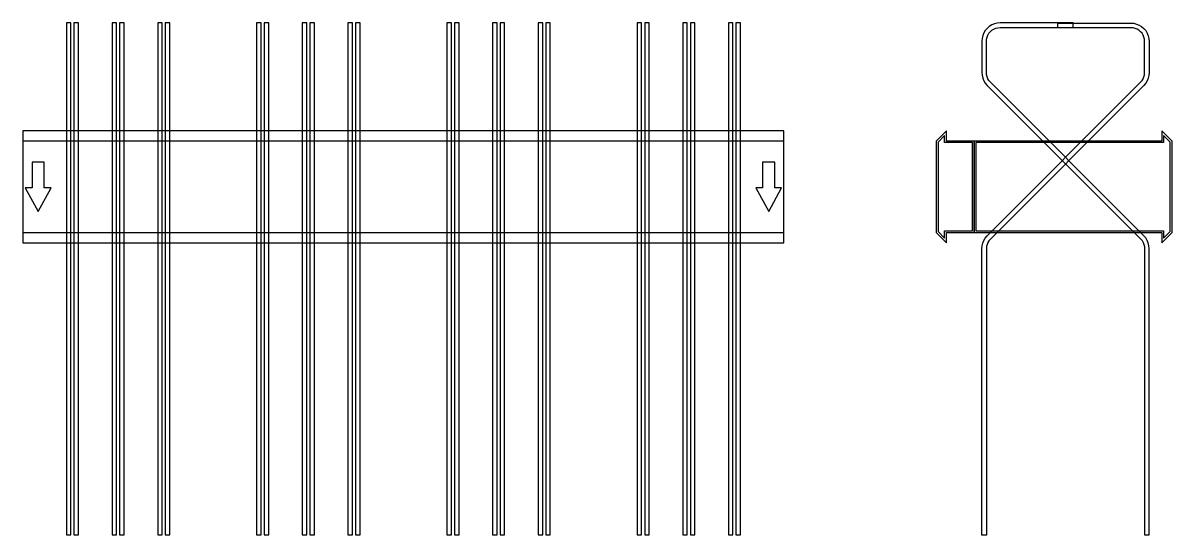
# Model space of a CAD drawing. Extents: x 0 to 1510, y -457 to 215.
import ezdxf

# ---------------------------------------------------------------- set-up
doc = ezdxf.new("R2010")
doc.units = 0
doc.layers.add('Halfen', color=7, linetype='CONTINUOUS')

msp = doc.modelspace()

# ---------------------------------------------------------------- linework, layer by layer
at = {"layer": 'Halfen', "color": 7}
for points in [[(63, -457.177), (63, 215.147), (57, 215.147), (57, -457.177)], [(73, -457.177), (73, 215.147), (67, 215.147), (67, -457.177)], [(123, -457.177), (123, 215.147), (117, 215.147), (117, -457.177)], [(133, -457.177), (133, 215.147), (127, 215.147), (127, -457.177)], [(183, -457.177), (183, 215.147), (177, 215.147), (177, -457.177)], [(193, -457.177), (193, 215.147), (187, 215.147), (187, -457.177)], [(313, -457.177), (313, 215.147), (307, 215.147), (307, -457.177)], [(323, -457.177), (323, 215.147), (317, 215.147), (317, -457.177)], [(373, -457.177), (373, 215.147), (367, 215.147), (367, -457.177)], [(383, -457.177), (383, 215.147), (377, 215.147), (377, -457.177)], [(433, -457.177), (433, 215.147), (427, 215.147), (427, -457.177)], [(443, -457.177), (443, 215.147), (437, 215.147), (437, -457.177)], [(563, -457.177), (563, 215.147), (557, 215.147), (557, -457.177)], [(573, -457.177), (573, 215.147), (567, 215.147), (567, -457.177)], [(623, -457.177), (623, 215.147), (617, 215.147), (617, -457.177)], [(633, -457.177), (633, 215.147), (627, 215.147), (627, -457.177)], [(683, -457.177), (683, 215.147), (677, 215.147), (677, -457.177)], [(693, -457.177), (693, 215.147), (687, 215.147), (687, -457.177)], [(813, -457.177), (813, 215.147), (807, 215.147), (807, -457.177)], [(823, -457.177), (823, 215.147), (817, 215.147), (817, -457.177)], [(873, -457.177), (873, 215.147), (867, 215.147), (867, -457.177)], [(883, -457.177), (883, 215.147), (877, 215.147), (877, -457.177)], [(933, -457.177), (933, 215.147), (927, 215.147), (927, -457.177)], [(943, -457.177), (943, 215.147), (937, 215.147), (937, -457.177)], [(1480, -457.177), (1480, -81.213), (1479.705, -77.459), (1478.825, -73.797), (1477.384, -70.317), (1475.416, -67.106), (1472.971, -64.243), (1271.272, 137.456), (1269.438, 139.604), (1267.962, 142.012), (1266.881, 144.621), (1266.222, 147.368), (1266, 150.184), (1266, 191.147), (1266.222, 193.963), (1266.881, 196.71), (1267.962, 199.319), (1269.438, 201.728), (1271.272, 203.875), (1273.42, 205.71), (1275.828, 207.186), (1278.438, 208.266), (1281.184, 208.926), (1284, 209.147), (1380, 209.147), (1380, 215.147), (1284, 215.147), (1280.246, 214.852), (1276.584, 213.973), (1273.104, 212.532), (1269.893, 210.564), (1267.029, 208.118), (1264.584, 205.254), (1262.616, 202.043), (1261.175, 198.564), (1260.295, 194.902), (1260, 191.147), (1260, 150.184), (1260.295, 146.429), (1261.175, 142.767), (1262.616, 139.288), (1264.584, 136.077), (1267.029, 133.213), (1468.728, -68.485), (1470.562, -70.633), (1472.038, -73.041), (1473.119, -75.651), (1473.778, -78.397), (1474, -81.213), (1474, -457.177)], [(1260, -457.324), (1260, -81.361), (1260.295, -77.606), (1261.175, -73.944), (1262.616, -70.465), (1264.584, -67.254), (1267.029, -64.39), (1468.728, 137.308), (1470.562, 139.456), (1472.038, 141.865), (1473.119, 144.474), (1473.778, 147.221), (1474, 150.036), (1474, 191), (1473.778, 193.816), (1473.119, 196.562), (1472.038, 199.172), (1470.562, 201.58), (1468.728, 203.728), (1466.58, 205.562), (1464.172, 207.038), (1461.562, 208.119), (1458.816, 208.778), (1456, 209), (1360, 209), (1360, 215), (1456, 215), (1459.754, 214.705), (1463.416, 213.825), (1466.896, 212.384), (1470.107, 210.416), (1472.971, 207.971), (1475.416, 205.107), (1477.384, 201.896), (1478.825, 198.416), (1479.705, 194.754), (1480, 191), (1480, 150.036), (1479.705, 146.282), (1478.825, 142.62), (1477.384, 139.141), (1475.416, 135.929), (1472.971, 133.066), (1271.272, -68.633), (1269.438, -70.78), (1267.962, -73.189), (1266.881, -75.798), (1266.222, -78.545), (1266, -81.361), (1266, -457.324)], [(0, -73.5), (1000, -73.5), (1000, 73.5), (0, 73.5)], [(1250, -60), (1250, 60), (1213.5, 60), (1213.5, 73.5), (1200, 60), (1200, -60), (1213.5, -73.5), (1213.5, -60)], [(1248, -58), (1248, 58), (1211, 58), (1211, 67.25), (1202.5, 58.75), (1202.5, -58.75), (1211, -67.25), (1211, -58)], [(1510, -60), (1510, 60), (1496.5, 73.5), (1496.5, 60), (1250, 60), (1250, -60), (1496.5, -60), (1496.5, -73.5)], [(1507.5, -58.75), (1507.5, 58.75), (1499, 67.25), (1499, 58), (1252, 58), (1252, -58), (1499, -58), (1499, -67.25)], [(0, -60), (1000, -60), (1000, 60), (0, 60)], [(20, -32.5), (37, -1.5), (28, -1.5), (28, 32.5), (12, 32.5), (12, -1.5), (3, -1.5)], [(980, -32.5), (997, -1.5), (988, -1.5), (988, 32.5), (972, 32.5), (972, -1.5), (963, -1.5)]]:
    msp.add_lwpolyline(points, close=True, dxfattribs=at)

doc.saveas('drawing.dxf')
